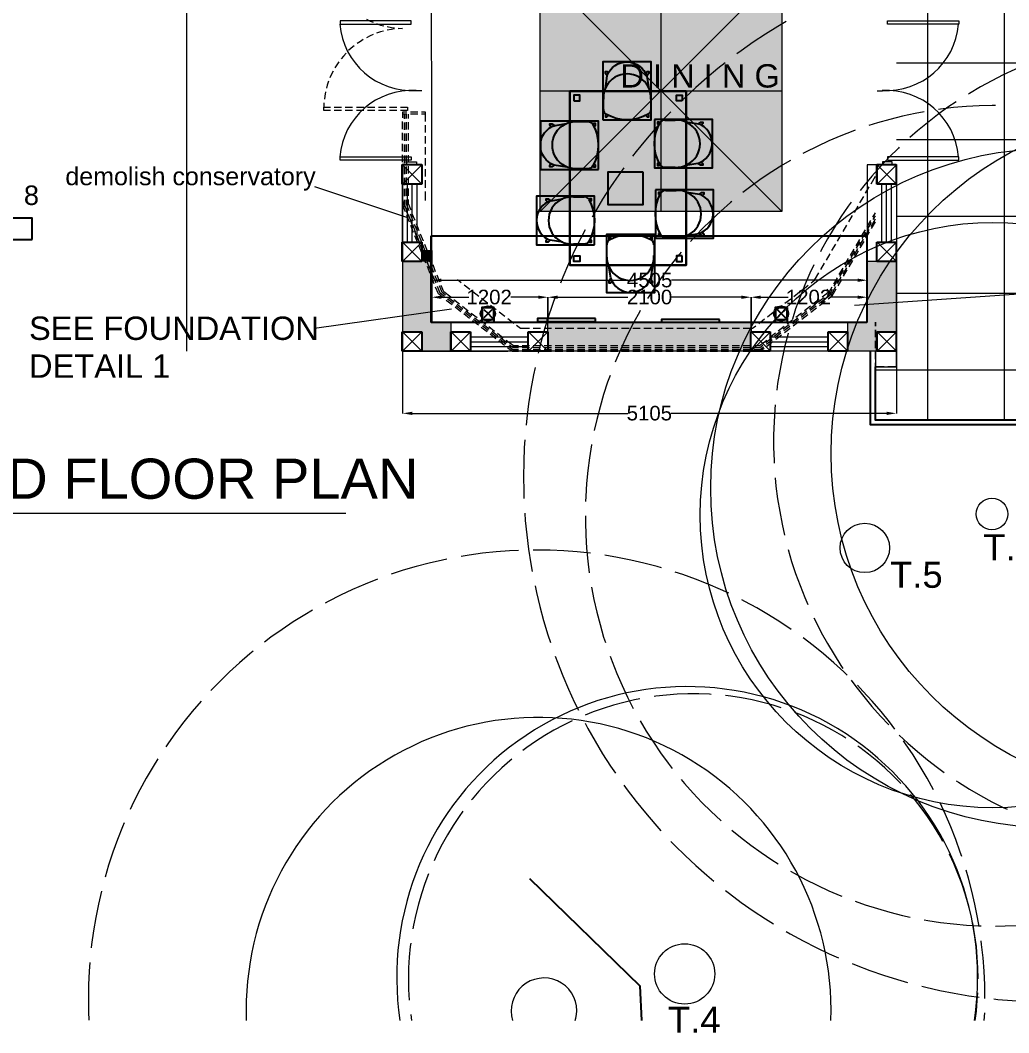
# Model space of a CAD drawing. Header units: millimetres. Extents: x -5841 to 140562, y 1006 to 102310.
# Drawn here: x 93730 to 103951, y 1542 to 12008 of the extents above; entities that cross this region are included whole.
import ezdxf

# ---------------------------------------------------------------- set-up
doc = ezdxf.new("R2010")
doc.units = ezdxf.units.MM
doc.header["$LTSCALE"] = 10
for name, color, linetype in [('PDF18_0', 7, 'Continuous'), ('PDF18_2d', 1, 'Continuous'), ('PDF18_L901G2', 7, 'Continuous'), ('PDF18_Text', 7, 'Continuous')]:
    doc.layers.add(name, color=color, linetype=linetype)
for name, color, linetype, true_color in [('PDF18_02_GENERAL_FEATURE', 8, 'Continuous', 0x767676), ('PDF18_F-2DFurniture-01', 251, 'Continuous', 0x545454), ('PDF18_F-Furniture-01', 11, 'Continuous', 0xdd6e8a), ('PDF18_KD - WALL - LOADBEARING', 253, 'Continuous', 0xc0ab87)]:
    doc.layers.add(name, color=color, linetype=linetype, true_color=true_color)
doc.styles.add('PDF ArialMT', font='arial.ttf')
doc.styles.add('PDF FuturaCom-Book', font='arial.ttf')
picture_1 = doc.add_image_def('image3.png', size_in_pixel=(64, 64))
picture_2 = doc.add_image_def('image9.png', size_in_pixel=(64, 64))
picture_3 = doc.add_image_def('image11.png', size_in_pixel=(64, 64))
picture_4 = doc.add_image_def('image12.png', size_in_pixel=(64, 64))
picture_5 = doc.add_image_def('image13.png', size_in_pixel=(64, 64))
picture_6 = doc.add_image_def('image14.png', size_in_pixel=(64, 64))
picture_7 = doc.add_image_def('image15.png', size_in_pixel=(64, 64))
picture_8 = doc.add_image_def('image17.png', size_in_pixel=(64, 64))
picture_9 = doc.add_image_def('image19.png', size_in_pixel=(64, 64))
picture_10 = doc.add_image_def('image21.png', size_in_pixel=(64, 64))
picture_11 = doc.add_image_def('image22.png', size_in_pixel=(283, 1420))

msp = doc.modelspace()

# ---------------------------------------------------------------- linework, layer by layer
at = {"layer": 'PDF18_0', "lineweight": 0}
for points in [[(97983.8, 8885.3), (97982.8, 14293.3)], [(95452.4, 8585.8), (95452.4, 13973.7)], [(99105.6, 10029.3), (101605.4, 12529.1)], [(99105.6, 12529.1), (101605.4, 10029.3)], [(100355.5, 10029.3), (100355.5, 12529.1)], [(97883.3, 11279.2), (97826.2, 11279.2)], [(99105.6, 11279.2), (101605.4, 11279.2)], [(102588.5, 11279.2), (102644.6, 11279.2)], [(102788.6, 10514), (102488, 10514), (102488, 8885.3), (97983.8, 8885.3), (97983.8, 10626.2)], [(97883.3, 10314), (97683.3, 10514), (97683.3, 8585.8), (97683.3, 8785.8), (97883.3, 8585.8), (98770.2, 8585.8)], [(102588.5, 10314), (102788.6, 10514), (102788.6, 8785.8), (102588.5, 8585.8), (102588.5, 8785.8), (102788.6, 8585.8), (97683.3, 8585.8), (97883.3, 8585.8), (97883.3, 8785.8), (97683.3, 8785.8)], [(97883.3, 9513.9), (97683.3, 9714), (97683.3, 10314), (97883.3, 10514)], [(97726.7, 10514), (97726.7, 10543.7), (97826.2, 10543.7), (97826.2, 10514)], [(102788.6, 10314), (102588.5, 10514)], [(102745.2, 10514), (102745.2, 10543.7), (102644.6, 10543.7), (102644.6, 10514)], [(97736.2, 9965.8), (96776.3, 10287.6)], [(97733, 9714), (97733, 10314)], [(97783.8, 9714), (97783.8, 10314)], [(97833.6, 9714), (97833.6, 10314)], [(102638.3, 9714), (102638.3, 10314)], [(102688, 9714), (102688, 10314)], [(102737.8, 9714), (102737.8, 10314)], [(97883.3, 9714), (97683.3, 9513.9)], [(102588.5, 9714), (102788.6, 9513.9), (102488, 9513.9)], [(102588.5, 9513.9), (102788.6, 9714)], [(97872.7, 9626.1), (97983.8, 9626.1), (97983.8, 8885.3), (98488.7, 8885.3)], [(102572.7, 8426), (102788.6, 8426), (102788.6, 9587), (102788.6, 8585.8), (97923.5, 8585.8)], [(102488, 8885.3), (102488, 9621.9)], [(102354.6, 9064.2), (104905.2, 9238.8)], [(98188.1, 9021.8), (96771, 8822.9)], [(98386, 8585.8), (98186, 8785.8), (98186, 8889.5)], [(98986.1, 8585.8), (99186.1, 8785.8), (99186.1, 8885.3)], [(102285.9, 8785.8), (102285.9, 8885.3)], [(97683.3, 8585.8), (97883.3, 8785.8)], [(98186, 8585.8), (98386, 8785.8)], [(98386, 8735), (98986.1, 8735)], [(99186.1, 8585.8), (98986.1, 8785.8)], [(101485.8, 8585.8), (101285.8, 8785.8)], [(101285.8, 8585.8), (101485.8, 8785.8)], [(101485.8, 8735), (102085.8, 8735)], [(102085.8, 8585.8), (102285.9, 8785.8), (102285.9, 8585.8), (102085.8, 8785.8)], [(98145.8, 8585.8), (98745.8, 8585.8)], [(98386, 8685.3), (98986.1, 8685.3)], [(98386, 8635.6), (98986.1, 8635.6)], [(101485.8, 8685.3), (102085.8, 8685.3)], [(101485.8, 8635.6), (102085.8, 8635.6)], [(88033.6, 6911.6), (97095.9, 6911.6)]]:
    msp.add_lwpolyline(points, dxfattribs=at)
for points in [[(99105.6, 12529.1), (101605.4, 12529.1), (101605.4, 10029.3), (99105.6, 10029.3)], [(97773.2, 12001), (97037.7, 12001), (97037.7, 11966), (97773.2, 11966)], [(102698.6, 12001), (103434.1, 12001), (103434.1, 11966), (102698.6, 11966)], [(97773.2, 10560.6), (97037.7, 10560.6), (97037.7, 10595.5), (97773.2, 10595.5)], [(102698.6, 10560.6), (103434.1, 10560.6), (103434.1, 10595.5), (102698.6, 10595.5)], [(97683.3, 10314), (97683.3, 10514), (97883.3, 10514), (97883.3, 10314)], [(102788.6, 10314), (102788.6, 10514), (102588.5, 10514), (102588.5, 10314)], [(97883.3, 9714), (97683.3, 9714), (97683.3, 9513.9), (97883.3, 9513.9)], [(102588.5, 9714), (102788.6, 9714), (102788.6, 9513.9), (102588.5, 9513.9)], [(98386, 8585.8), (98386, 8785.8), (98186, 8785.8), (98186, 8585.8)], [(98986.1, 8585.8), (98986.1, 8785.8), (99186.1, 8785.8), (99186.1, 8585.8)], [(101285.8, 8585.8), (101285.8, 8785.8), (101485.8, 8785.8), (101485.8, 8585.8)], [(102085.8, 8585.8), (102085.8, 8785.8), (102285.9, 8785.8), (102285.9, 8585.8)], [(102788.6, 8585.8), (102788.6, 8785.8), (102588.5, 8785.8), (102588.5, 8585.8)], [(102788.6, 8585.8), (102788.6, 8785.8), (102588.5, 8785.8), (102588.5, 8585.8)], [(102572.7, 8426), (102788.6, 8426), (102788.6, 8585.8), (102572.7, 8585.8)]]:
    msp.add_lwpolyline(points, close=True, dxfattribs=at)
at = {"layer": 'PDF18_0', "color": 252, "lineweight": 0, "true_color": 0x939598}
for points in [[(97309.7, 12019), (97346.7, 11999.9), (97378.5, 11987.2)], [(97414.5, 11973.5), (97454.7, 11958.6), (97487.5, 11950.2)], [(97524.5, 11941.7), (97567.9, 11933.2), (97599.7, 11929)], [(97378.5, 11859.2), (97346.7, 11845.4), (97309.7, 11826.3)], [(97486.4, 11895.1), (97454.7, 11886.7), (97414.5, 11872.9)], [(97598.6, 11917.4), (97567.9, 11913.1), (97523.5, 11904.7)], [(97636.7, 11925.8), (97683.3, 11922.7), (97636.7, 11920.5)], [(97182.7, 11743.8), (97153.1, 11720.5), (97124.5, 11694.1)], [(97276.9, 11808.4), (97246.2, 11789.3), (97212.3, 11767.1)], [(97098, 11666.5), (97071.6, 11638), (97048.3, 11609.4)], [(97025, 11578.7), (97001.7, 11545.9), (96983.7, 11515.2)], [(96964.7, 11482.4), (96945.6, 11444.3), (96931.9, 11412.6)], [(96918.1, 11377.6), (96904.4, 11336.4), (96895.9, 11304.6)], [(96886.4, 11267.6), (96877.9, 11224.2), (96874.7, 11192.4)], [(96870.5, 11155.4), (96868.4, 11108.8)], [(96938.2, 11073.9), (96868.4, 11073.9), (96868.4, 11108.8), (96938.2, 11108.8)], [(96976.3, 11108.8), (97052.5, 11108.8)], [(97090.6, 11108.8), (97166.8, 11108.8)], [(97204.9, 11108.8), (97281.1, 11108.8)], [(97319.2, 11108.8), (97395.4, 11108.8)], [(97433.5, 11108.8), (97509.7, 11108.8)], [(97547.8, 11108.8), (97624, 11108.8)], [(97662.1, 11108.8), (97733, 11108.8), (97733, 11073.9), (97662.1, 11073.9)], [(97052.5, 11073.9), (96976.3, 11073.9)], [(97166.8, 11073.9), (97090.6, 11073.9)], [(97281.1, 11073.9), (97204.9, 11073.9)], [(97395.4, 11073.9), (97319.2, 11073.9)], [(97509.7, 11073.9), (97433.5, 11073.9)], [(97624, 11073.9), (97547.8, 11073.9)], [(97725.6, 11058), (97683.3, 11058), (97683.3, 10997.7)], [(97725.6, 11037.9), (97683.3, 11037.9)], [(97723.5, 10991.3), (97723.5, 11037.9)], [(97743.6, 10993.5), (97743.6, 11037.9)], [(97839.9, 11058), (97763.7, 11058)], [(97839.9, 11037.9), (97763.7, 11037.9)], [(97921.4, 10962.8), (97921.4, 11058), (97878, 11058)], [(97921.4, 11037.9), (97878, 11037.9)], [(97683.3, 10883.4), (97683.3, 10959.6)], [(97723.5, 10877), (97723.5, 10953.2)], [(97743.6, 10879.2), (97743.6, 10955.4)], [(97921.4, 10848.5), (97921.4, 10924.7)], [(97683.3, 10769.1), (97683.3, 10845.3)], [(97723.5, 10762.8), (97723.5, 10838.9)], [(97743.6, 10764.9), (97743.6, 10841.1)], [(97921.4, 10734.2), (97921.4, 10810.4)], [(97683.3, 10654.8), (97683.3, 10731)], [(97723.5, 10648.5), (97723.5, 10724.7)], [(97743.6, 10650.6), (97743.6, 10726.8)], [(97921.4, 10619.9), (97921.4, 10696.1)], [(97683.3, 10540.5), (97683.3, 10616.7)], [(97723.5, 10534.2), (97723.5, 10610.4)], [(97743.6, 10536.3), (97743.6, 10612.5)], [(97921.4, 10505.6), (97921.4, 10581.8)], [(97683.3, 10426.2), (97683.3, 10502.4)], [(97723.5, 10419.9), (97723.5, 10496.1)], [(97743.6, 10422), (97743.6, 10498.2)], [(97921.4, 10391.3), (97921.4, 10467.5)], [(97683.3, 10311.9), (97683.3, 10388.1)], [(97723.5, 10305.6), (97723.5, 10381.8)], [(97743.6, 10307.7), (97743.6, 10383.9)], [(102528.2, 10317.2), (102572.7, 10394.5)], [(97683.3, 10197.6), (97683.3, 10273.8)], [(97723.5, 10191.3), (97723.5, 10267.5)], [(97743.6, 10193.4), (97743.6, 10269.6)], [(97921.4, 10277), (97921.4, 10353.2)], [(102470, 10218.8), (102508.1, 10284.4)], [(97711.9, 10027.2), (97683.3, 10098.1), (97683.3, 10159.5)], [(97750, 10038.9), (97723.5, 10105.5), (97723.5, 10153.2)], [(97770.1, 10044.2), (97743.6, 10109.8), (97743.6, 10155.3)], [(97921.4, 10144.7), (97921.4, 10238.9)], [(102411.8, 10120.4), (102451, 10186)], [(97710.8, 10071.7), (97681.2, 10144.7)], [(97730.9, 10032.5), (97703.4, 10102.4)], [(102354.6, 10021.9), (102392.7, 10087.6)], [(97753.1, 9965.8), (97724.6, 10035.7)], [(97754.2, 9921.4), (97725.6, 9991.2)], [(97773.2, 9926.7), (97745.7, 9997.6)], [(97793.3, 9932), (97764.8, 10002.9)], [(97812.4, 9938.3), (97783.8, 10008.2)], [(102296.4, 9923.5), (102335.6, 9989.1)], [(102527.2, 9876.9), (102572.7, 9955.3)], [(102545.1, 9971.1), (102572.7, 10018.8)], [(102550.4, 9948.9), (102572.7, 9987)], [(97795.5, 9859), (97766.9, 9929.9)], [(97797.6, 9814.5), (97769, 9885.4)], [(97816.6, 9820.9), (97788.1, 9891.8)], [(97835.7, 9826.1), (97807.1, 9897.1)], [(97854.7, 9831.4), (97826.2, 9902.3)], [(102238.2, 9824), (102277.4, 9890.7)], [(102429.8, 9774.3), (102467.9, 9839.9)], [(102468.9, 9778.5), (102507, 9844.1)], [(102486.9, 9872.7), (102526.1, 9938.3)], [(102492.2, 9850.5), (102531.4, 9916.1)], [(102532.4, 9854.7), (102572.7, 9924.6)], [(97838.9, 9753.1), (97810.3, 9824)], [(97839.9, 9708.7), (97811.3, 9779.6)], [(97859, 9715), (97830.4, 9784.9)], [(97878, 9720.3), (97849.4, 9791.2)], [(97898.1, 9725.6), (97869.5, 9796.5)], [(102181.1, 9725.6), (102219.2, 9791.2)], [(102371.6, 9675.9), (102410.7, 9741.5)], [(102410.7, 9680.1), (102449.9, 9745.7)], [(102435.1, 9752.1), (102473.2, 9817.7)], [(102474.2, 9755.2), (102512.3, 9821.9)], [(97881.2, 9647.3), (97852.6, 9718.2)], [(97882.2, 9602.8), (97853.7, 9673.8)], [(97901.3, 9608.1), (97873.8, 9679)], [(97921.4, 9614.5), (97892.8, 9685.4)], [(97940.5, 9619.8), (97911.9, 9690.7)], [(102122.9, 9627.2), (102162, 9692.8)], [(102314.4, 9577.4), (102352.5, 9643.1)], [(102353.6, 9580.6), (102391.7, 9647.3)], [(102376.9, 9652.6), (102416, 9718.2)], [(102416, 9656.8), (102455.2, 9722.4)], [(97923.5, 9541.5), (97894.9, 9612.4)], [(97924.6, 9497), (97897.1, 9567.9)], [(97944.7, 9502.3), (97916.1, 9573.2)], [(97963.7, 9508.7), (97935.2, 9578.5)], [(97982.8, 9513.9), (97954.2, 9584.9)], [(102065.7, 9528.8), (102103.8, 9594.4)], [(102256.2, 9478), (102294.3, 9544.6)], [(102295.4, 9482.2), (102334.5, 9547.8)], [(102300.7, 9460), (102339.8, 9525.6)], [(102319.7, 9554.2), (102357.8, 9619.8)], [(102358.9, 9558.4), (102397, 9624)], [(97966.9, 9435.6), (97938.3, 9505.5)], [(97968, 9391.2), (97939.4, 9461)], [(97987, 9396.5), (97958.4, 9467.4)], [(98006.1, 9401.8), (97977.5, 9472.7)], [(98025.1, 9408.1), (97997.6, 9478)], [(102007.5, 9430.3), (102045.6, 9496)], [(102198, 9379.5), (102237.2, 9445.2)], [(102203.3, 9357.3), (102242.5, 9422.9)], [(102238.2, 9383.8), (102276.3, 9449.4)], [(102243.5, 9361.6), (102281.6, 9427.2)], [(102261.5, 9455.7), (102299.6, 9521.4)], [(98010.3, 9326.6), (97980.7, 9399.7)], [(98010.3, 9284.3), (97981.7, 9355.2)], [(98029.3, 9290.6), (98000.8, 9361.6)], [(98048.4, 9295.9), (98020.9, 9366.8)], [(98068.5, 9301.2), (98039.9, 9372.1)], [(98249.5, 9326.6), (98289.7, 9295.9)], [(101908, 9292.8), (101943, 9320.3), (101988.5, 9397.5)], [(102140.9, 9281.1), (102179, 9346.7)], [(102146.2, 9258.9), (102184.3, 9324.5)], [(102180, 9285.4), (102218.1, 9351)], [(102185.3, 9263.1), (102223.4, 9328.7)], [(98105.5, 9138.2), (98053.7, 9178.5), (98024.1, 9249.4)], [(98116.1, 9152), (98071.7, 9185.9), (98044.2, 9254.7)], [(98126.7, 9165.8), (98090.7, 9193.3), (98063.2, 9261)], [(98181.7, 9144.6), (98108.7, 9200.7), (98082.3, 9266.3)], [(98319.3, 9272.7), (98379.6, 9227.1)], [(101817, 9222.9), (101877.4, 9269.5)], [(102120.8, 9248.3), (102093.2, 9200.7), (102020.2, 9144.6)], [(102084.8, 9128.7), (102125, 9160.5), (102072.1, 9228.2)], [(102126.1, 9226.1), (102103.8, 9186.9), (102072.1, 9162.6)], [(102161, 9252.5), (102114.4, 9173.2), (102078.4, 9145.7)], [(102125, 9160.5), (102166.3, 9230.3)], [(98135.2, 9115), (98195.5, 9068.4)], [(98145.8, 9128.7), (98206.1, 9082.2)], [(98156.3, 9142.5), (98216.7, 9095.9)], [(98212.4, 9121.3), (98272.8, 9074.8)], [(98410.3, 9203.9), (98470.7, 9157.3)], [(98500.3, 9134), (98560.6, 9087.5)], [(101636.1, 9083.2), (101696.4, 9129.8)], [(101727.1, 9153.1), (101787.4, 9199.6)], [(101989.5, 9121.3), (101929.2, 9074.8)], [(102041.4, 9139.3), (101981.1, 9092.7)], [(102047.7, 9122.4), (101987.4, 9075.8)], [(98226.2, 9045.1), (98286.5, 8998.6)], [(98236.8, 9058.9), (98297.1, 9012.3)], [(98247.4, 9072.6), (98307.7, 9026.1)], [(98302.4, 9051.5), (98362.7, 9004.9)], [(98337.3, 9002.8), (98397.6, 8956.2)], [(98591.3, 9064.2), (98651.6, 9017.6)], [(101546.1, 9013.4), (101606.4, 9059.9)], [(101899.6, 9051.5), (101839.3, 9004.9)], [(101951.4, 9069.5), (101891.1, 9022.9)], [(101957.8, 9052.5), (101897.5, 9006)], [(101903.8, 8989), (101964.1, 9035.6)], [(101993.8, 9058.9), (102054.1, 9105.4)], [(98316.2, 8975.3), (98376.5, 8928.7)], [(98326.7, 8989), (98387.1, 8942.5)], [(98393.4, 8981.6), (98453.7, 8935.1)], [(98407.2, 8905.4), (98467.5, 8858.9)], [(98417.7, 8919.2), (98478.1, 8872.6)], [(98428.3, 8932.9), (98488.7, 8886.4)], [(98483.4, 8911.8), (98543.7, 8865.2)], [(98681.3, 8994.3), (98741.6, 8947.8)], [(98772.3, 8924.5), (98832.6, 8877.9)], [(101365.1, 8873.7), (101425.5, 8920.2)], [(101455.1, 8943.5), (101515.4, 8990.1)], [(101718.6, 8911.8), (101658.3, 8865.2)], [(101770.5, 8929.8), (101710.1, 8883.2)], [(101776.8, 8912.8), (101716.5, 8866.3)], [(101808.6, 8981.6), (101748.2, 8935.1)], [(101860.4, 8999.6), (101800.1, 8953)], [(101866.8, 8982.7), (101806.4, 8936.1)], [(101812.8, 8919.2), (101873.1, 8965.7)], [(98497.1, 8835.6), (98557.4, 8789)], [(98507.7, 8849.3), (98568, 8802.8)], [(98518.3, 8863.1), (98578.6, 8816.5)], [(98574.4, 8841.9), (98634.7, 8795.4)], [(98608.2, 8793.2), (98668.6, 8746.7)], [(98862.2, 8854.6), (98902.5, 8823.9), (98995.6, 8823.9)], [(99033.7, 8823.9), (99109.9, 8823.9)], [(99148, 8823.9), (99224.2, 8823.9)], [(99262.3, 8823.9), (99338.5, 8823.9)], [(99376.6, 8823.9), (99452.8, 8823.9)], [(99490.9, 8823.9), (99567.1, 8823.9)], [(99605.2, 8823.9), (99681.4, 8823.9)], [(99719.5, 8823.9), (99795.7, 8823.9)], [(99833.8, 8823.9), (99910, 8823.9)], [(99948.1, 8823.9), (100024.3, 8823.9)], [(100062.4, 8823.9), (100138.6, 8823.9)], [(100176.7, 8823.9), (100252.9, 8823.9)], [(100291, 8823.9), (100367.1, 8823.9)], [(100405.2, 8823.9), (100481.4, 8823.9)], [(100519.5, 8823.9), (100595.7, 8823.9)], [(100633.8, 8823.9), (100710, 8823.9)], [(100748.1, 8823.9), (100824.3, 8823.9)], [(100862.4, 8823.9), (100938.6, 8823.9)], [(100976.7, 8823.9), (101052.9, 8823.9)], [(101091, 8823.9), (101167.2, 8823.9)], [(101205.3, 8823.9), (101299.5, 8823.9), (101334.4, 8850.4)], [(101627.6, 8841.9), (101567.3, 8795.4)], [(101679.4, 8859.9), (101619.1, 8813.3)], [(101685.8, 8843), (101625.5, 8796.4)], [(101631.8, 8779.5), (101692.1, 8826)], [(101722.8, 8849.3), (101783.2, 8895.9)], [(98588.1, 8765.7), (98648.5, 8719.2)], [(98598.7, 8779.5), (98659, 8732.9)], [(98664.3, 8772.1), (98724.7, 8725.5)], [(98678.1, 8695.9), (98738.4, 8649.3)], [(98688.7, 8709.6), (98749, 8663.1)], [(98699.3, 8723.4), (98759.6, 8676.8)], [(98755.3, 8702.2), (98828.4, 8645.1), (98881.3, 8645.1)], [(101319.6, 8645.1), (101373.6, 8645.1), (101447.7, 8702.2)], [(101498.5, 8720.2), (101438.2, 8673.7)], [(101504.8, 8703.3), (101444.5, 8656.7)], [(101537.6, 8772.1), (101477.3, 8725.5)], [(101589.5, 8790.1), (101529.2, 8743.5)], [(101595.8, 8773.1), (101535.5, 8726.6)], [(101541.9, 8709.6), (101602.2, 8756.2)], [(98769.1, 8626), (98821, 8585.8), (98881.3, 8585.8)], [(98779.7, 8639.8), (98823.1, 8605.9), (98881.3, 8605.9)], [(98789.2, 8653.5), (98825.2, 8626), (98881.3, 8626)], [(98919.4, 8645.1), (98995.6, 8645.1)], [(98919.4, 8626), (98995.6, 8626)], [(98919.4, 8605.9), (98995.6, 8605.9)], [(98919.4, 8585.8), (98995.6, 8585.8)], [(99033.7, 8645.1), (99109.9, 8645.1)], [(99033.7, 8626), (99109.9, 8626)], [(99033.7, 8605.9), (99109.9, 8605.9)], [(99033.7, 8585.8), (99109.9, 8585.8)], [(99148, 8645.1), (99224.2, 8645.1)], [(99148, 8626), (99224.2, 8626)], [(99148, 8605.9), (99224.2, 8605.9)], [(99148, 8585.8), (99224.2, 8585.8)], [(99262.3, 8645.1), (99338.5, 8645.1)], [(99262.3, 8626), (99338.5, 8626)], [(99262.3, 8605.9), (99338.5, 8605.9)], [(99262.3, 8585.8), (99338.5, 8585.8)], [(99376.6, 8645.1), (99452.8, 8645.1)], [(99376.6, 8626), (99452.8, 8626)], [(99376.6, 8605.9), (99452.8, 8605.9)], [(99376.6, 8585.8), (99452.8, 8585.8)], [(99490.9, 8645.1), (99567.1, 8645.1)], [(99490.9, 8626), (99567.1, 8626)], [(99490.9, 8605.9), (99567.1, 8605.9)], [(99490.9, 8585.8), (99567.1, 8585.8)], [(99605.2, 8645.1), (99681.4, 8645.1)], [(99605.2, 8626), (99681.4, 8626)], [(99605.2, 8605.9), (99681.4, 8605.9)], [(99605.2, 8585.8), (99681.4, 8585.8)], [(99719.5, 8645.1), (99795.7, 8645.1)], [(99719.5, 8626), (99795.7, 8626)], [(99719.5, 8605.9), (99795.7, 8605.9)], [(99719.5, 8585.8), (99795.7, 8585.8)], [(99833.8, 8645.1), (99910, 8645.1)], [(99833.8, 8626), (99910, 8626)], [(99833.8, 8605.9), (99910, 8605.9)], [(99833.8, 8585.8), (99910, 8585.8)], [(99948.1, 8645.1), (100024.3, 8645.1)], [(99948.1, 8626), (100024.3, 8626)], [(99948.1, 8605.9), (100024.3, 8605.9)], [(99948.1, 8585.8), (100024.3, 8585.8)], [(100062.4, 8645.1), (100138.6, 8645.1)], [(100062.4, 8626), (100138.6, 8626)], [(100062.4, 8605.9), (100138.6, 8605.9)], [(100062.4, 8585.8), (100138.6, 8585.8)], [(100176.7, 8645.1), (100252.9, 8645.1)], [(100176.7, 8626), (100252.9, 8626)], [(100176.7, 8605.9), (100252.9, 8605.9)], [(100176.7, 8585.8), (100252.9, 8585.8)], [(100291, 8645.1), (100367.1, 8645.1)], [(100291, 8626), (100367.1, 8626)], [(100291, 8605.9), (100367.1, 8605.9)], [(100291, 8585.8), (100367.1, 8585.8)], [(100405.2, 8645.1), (100481.4, 8645.1)], [(100405.2, 8626), (100481.4, 8626)], [(100405.2, 8605.9), (100481.4, 8605.9)], [(100405.2, 8585.8), (100481.4, 8585.8)], [(100519.5, 8645.1), (100595.7, 8645.1)], [(100519.5, 8626), (100595.7, 8626)], [(100519.5, 8605.9), (100595.7, 8605.9)], [(100519.5, 8585.8), (100595.7, 8585.8)], [(100633.8, 8645.1), (100710, 8645.1)], [(100633.8, 8626), (100710, 8626)], [(100633.8, 8605.9), (100710, 8605.9)], [(100633.8, 8585.8), (100710, 8585.8)], [(100748.1, 8645.1), (100824.3, 8645.1)], [(100748.1, 8626), (100824.3, 8626)], [(100748.1, 8605.9), (100824.3, 8605.9)], [(100748.1, 8585.8), (100824.3, 8585.8)], [(100862.4, 8645.1), (100938.6, 8645.1)], [(100862.4, 8626), (100938.6, 8626)], [(100862.4, 8605.9), (100938.6, 8605.9)], [(100862.4, 8585.8), (100938.6, 8585.8)], [(100976.7, 8645.1), (101052.9, 8645.1)], [(100976.7, 8626), (101052.9, 8626)], [(100976.7, 8605.9), (101052.9, 8605.9)], [(100976.7, 8585.8), (101052.9, 8585.8)], [(101091, 8645.1), (101167.2, 8645.1)], [(101091, 8626), (101167.2, 8626)], [(101091, 8605.9), (101167.2, 8605.9)], [(101091, 8585.8), (101167.2, 8585.8)], [(101205.3, 8645.1), (101281.5, 8645.1)], [(101205.3, 8626), (101281.5, 8626)], [(101205.3, 8605.9), (101281.5, 8605.9)], [(101205.3, 8585.8), (101281.5, 8585.8)], [(101319.6, 8626), (101376.8, 8626), (101408.5, 8650.4)], [(101319.6, 8605.9), (101378.9, 8605.9), (101414.9, 8633.4)], [(101319.6, 8585.8), (101381, 8585.8), (101421.2, 8616.5)], [(101450.9, 8639.8), (101511.2, 8686.4)]]:
    msp.add_lwpolyline(points, dxfattribs=at)
at = {"layer": 'PDF18_0', "color": 6, "lineweight": 0}
for points in [[(101648.8, 11993.6), (101562, 11942.8), (101433.9, 11863.4), (101308, 11779.8), (101184.2, 11693), (101140.8, 11661.3)], [(101020.1, 11569.2), (100943.9, 11509.9), (100828.6, 11412.6), (100715.3, 11313.1), (100605.3, 11210.4), (100564, 11170.2)], [(104070.2, 11521.6), (104015.1, 11497.2), (103894.5, 11442.2), (103776, 11381.9), (103659.5, 11319.4), (103544.2, 11251.7), (103533.6, 11245.3)], [(103406.6, 11163.8), (103321.9, 11107.8), (103214, 11029.4), (103109.2, 10949), (103006.6, 10864.3), (102928.3, 10796.6)], [(103813, 11125.7), (103780.2, 11126.8), (103645.8, 11123.6), (103512.4, 11116.2), (103379.1, 11104.6), (103245.7, 11088.7), (103223.5, 11084.5)], [(100457.1, 11062.3), (100392.5, 10995.6), (100291, 10883.4), (100193.6, 10769.1), (100098.3, 10651.6), (100061.3, 10604)], [(103076.4, 11061.2), (102982.2, 11044.3), (102851, 11015.7), (102720.8, 10982.9), (102592.8, 10946.9), (102502.8, 10918.3)], [(102363.1, 10870.7), (102338.8, 10862.2), (102213.9, 10813.5), (102090.1, 10760.6), (101969.4, 10704.5), (101849.8, 10644.2), (101822.3, 10629.4)], [(102817.1, 10695), (102809.7, 10686.6), (102715.5, 10593.4), (102623.5, 10497.1), (102535.6, 10397.6), (102451, 10296), (102412.9, 10247.4)], [(99970.3, 10482.3), (99918.4, 10409.3), (99832.7, 10284.4), (99751.2, 10157.4), (99674, 10028.3), (99642.2, 9973.3)], [(101693.2, 10557.4), (101616, 10513), (101502.7, 10442.1), (101391.6, 10366.9), (101282.6, 10288.6), (101202.2, 10227.2)], [(101086.8, 10134.1), (101073, 10122.5), (100972.5, 10034.6), (100874.1, 9942.6), (100778.8, 9848.4), (100687.8, 9751), (100661.4, 9722.4)], [(102321.8, 10126.7), (102291.1, 10084.4), (102216, 9974.3), (102144, 9863.2), (102076.3, 9748.9), (102011.8, 9632.5), (102003.3, 9614.5)], [(99569.2, 9839.9), (99529, 9763.7), (99462.3, 9628.2), (99398.8, 9490.7), (99339.5, 9352), (99315.2, 9289.6)], [(100565.1, 9611.3), (100513.2, 9547.8), (100430.6, 9443), (100351.3, 9335.1), (100276.1, 9224), (100216.9, 9131.9)], [(101935.6, 9480.1), (101895.3, 9394.4), (101842.4, 9272.7), (101792.7, 9149.9), (101747.2, 9025), (101713.3, 8919.2)], [(99261.2, 9147.8), (99232.6, 9069.5), (99185, 8926.6), (99141.6, 8781.6), (99102.5, 8635.6), (99086.6, 8567.8)], [(100140.7, 9006), (100135.4, 8996.4), (100069.8, 8879), (100009.4, 8760.4), (99952.3, 8638.7), (99898.3, 8516), (99881.4, 8473.6)], [(101669.9, 8774.2), (101668.9, 8771), (101636.1, 8643), (101607.5, 8512.8), (101582.1, 8382.6), (101560.9, 8251.4), (101552.5, 8182.6)], [(99052.7, 8419.7), (99035.8, 8341.3), (99009.3, 8193.2), (98986.1, 8044), (98967, 7893.7), (98959.6, 7820.7)], [(99828.5, 8335), (99803.1, 8266.2), (99761.8, 8138.1), (99724.8, 8010.1), (99690.9, 7879.9), (99665.5, 7766.7)], [(101536.6, 8032.3), (101532.3, 7987.9), (101523.9, 7855.6), (101519.6, 7722.2), (101519.6, 7589.9), (101523.9, 7457.7), (101524.9, 7429.1)], [(98946.9, 7669.3), (98941.6, 7593.1), (98935.3, 7441.8), (98933.1, 7291.5), (98935.3, 7140.2), (98938.4, 7062.9)], [(99636.9, 7621.7), (99635.9, 7618.5), (99614.7, 7486.2), (99598.8, 7352.9), (99586.1, 7219.5), (99577.7, 7086.2), (99575.5, 7033.3)], [(101536.6, 7278.8), (101544, 7193.1), (101560.9, 7060.8), (101582.1, 6929.6), (101607.5, 6799.4), (101632.9, 6684)], [(98946.9, 6911.6), (98952.2, 6838.5), (98967, 6688.3), (98986.1, 6539), (99009.3, 6389.8), (99023.1, 6310.5)], [(99573.4, 6885.1), (99573.4, 6818.4), (99577.7, 6685.1), (99586.1, 6550.7), (99598.8, 6417.3), (99613.6, 6294.6)], [(98882.3, 6527.4), (98789.2, 6523.2), (98649.5, 6512.6), (98510.9, 6497.8), (98372.2, 6478.7), (98288.6, 6465)], [(99627.4, 6497.8), (99488.8, 6512.6), (99349.1, 6523.2), (99209.4, 6529.5), (99069.7, 6531.6), (99031.6, 6530.6)], [(101669.9, 6536.9), (101705.9, 6414.2), (101747.2, 6288.2), (101792.7, 6163.3), (101842.4, 6039.5), (101873.1, 5968.6)], [(98141.5, 6437.5), (98096, 6427.9), (97959.5, 6397.2), (97825.1, 6361.3), (97690.7, 6322.1), (97565.8, 6280.8)], [(100358.7, 6348.6), (100314.2, 6361.3), (100178.8, 6397.2), (100042.2, 6427.9), (99904.7, 6455.4), (99775.6, 6477.7)], [(101056.1, 6084), (100971.4, 6123.1), (100842.3, 6179.2), (100712.2, 6230), (100580.9, 6277.6), (100500.5, 6304.1)], [(97425.1, 6230), (97295.9, 6179.2), (97166.8, 6123.1), (97039.8, 6063.9), (96915, 6000.4), (96882.1, 5982.4)], [(99052.7, 6162.3), (99067.5, 6093.5), (99102.5, 5946.4), (99141.6, 5801.4), (99185, 5656.4), (99211.5, 5577)], [(99636.9, 6148.5), (99661.3, 6021.5), (99690.9, 5890.3), (99724.8, 5761.2), (99761.8, 5632.1), (99780.8, 5574.9)], [(101701.7, 5711.5), (101585.3, 5788.7), (101466.7, 5862.8), (101346.1, 5933.7), (101223.3, 6000.4), (101189.5, 6017.3)], [(96752, 5910.4), (96671.5, 5862.8), (96553, 5788.7), (96436.6, 5711.5), (96322.3, 5630), (96255.6, 5579.2)], [(101935.6, 5832.1), (101951.4, 5798.2), (102011.8, 5679.7), (102076.3, 5564.3), (102144, 5450.1), (102216, 5337.9), (102236.1, 5308.2)], [(102279.5, 5239.4), (102245.6, 5271.2), (102143, 5366.4), (102036.1, 5457.5), (101927.1, 5545.3), (101823.4, 5624.7)], [(96138.2, 5486), (96102.2, 5457.5), (95995.3, 5366.4), (95892.6, 5271.2), (95792.1, 5173.8), (95701.1, 5079.6)], [(99261.2, 5434.2), (99284.5, 5370.7), (99339.5, 5231), (99398.8, 5092.3), (99462.3, 4954.8), (99500.4, 4876.4)], [(99828.5, 5434.2), (99848.6, 5379.1), (99898.3, 5254.3), (99952.3, 5131.5), (100009.4, 5010.9), (100068.7, 4893.4)], [(102322.9, 5185.5), (102369.5, 5120.9), (102451, 5017.2), (102535.6, 4914.5), (102623.5, 4815.1), (102711.3, 4724.1)], [(102773.7, 4680.7), (102717.6, 4754.7), (102629.8, 4863.7), (102538.8, 4970.6), (102443.5, 5073.3), (102385.3, 5133.6)], [(100874.1, 5039.4), (100856.1, 5040.5), (100745, 5044.7), (100633.8, 5044.7), (100521.7, 5040.5), (100410.5, 5032), (100300.5, 5019.3), (100283.5, 5017.2)], [(101599, 4900.8), (101514.4, 4927.2), (101406.4, 4956.9), (101297.4, 4982.3), (101188.4, 5003.4), (101078.3, 5019.3), (101021.2, 5026.7)], [(95599.5, 4969.6), (95508.5, 4863.7), (95420.6, 4754.7), (95336, 4643.6), (95254.5, 4529.3), (95234.4, 4498.6)], [(100137.5, 4992.9), (100080.3, 4982.3), (99971.3, 4956.9), (99864.5, 4927.2), (99757.6, 4894.4), (99652.8, 4857.4), (99570.2, 4824.6)], [(102266.8, 4586.5), (102225.5, 4612.9), (102129.2, 4669), (102030.8, 4721.9), (101931.3, 4770.6), (101828.7, 4816.1), (101738.7, 4852.1)], [(99434.8, 4765.3), (99346.9, 4721.9), (99248.5, 4669), (99152.2, 4612.9), (99058, 4552.6), (98967, 4489.1), (98927.9, 4460.5)], [(99570.2, 4742), (99599.9, 4686), (99674, 4554.7), (99751.2, 4425.6), (99832.7, 4297.6), (99883.5, 4223.5)], [(100140.7, 4764.3), (100203.1, 4659.5), (100276.1, 4546.3), (100351.3, 4436.2), (100430.6, 4328.2), (100471.9, 4274.3)], [(102818.2, 4617.2), (102906, 4535.7), (103006.6, 4447.8), (103109.2, 4363.2), (103214, 4282.7), (103282.8, 4233)], [(102836.2, 4116.6), (102829.8, 4122.9), (102752.6, 4202.3), (102671.1, 4278.5), (102587.5, 4352.6), (102500.7, 4422.4), (102411.8, 4489.1), (102389.6, 4503.9)], [(103172.7, 4051), (103106, 4173.7), (103035.1, 4294.4), (102961.1, 4412.9), (102883.8, 4529.3), (102861.6, 4560)], [(95151.8, 4373.8), (95103.1, 4294.4), (95032.2, 4173.7), (94965.6, 4051), (94902.1, 3926.1), (94866.1, 3848.8)], [(98811.4, 4369.5), (98791.3, 4352.6), (98707.7, 4278.5), (98626.2, 4202.3), (98547.9, 4122.9), (98472.8, 4040.4), (98400.8, 3954.7), (98396.6, 3948.3)], [(99971.3, 4099.7), (100006.3, 4051), (100098.3, 3931.4), (100193.6, 3813.9), (100291, 3699.6), (100354.4, 3629.8)], [(100565.1, 4158.9), (100597.9, 4119.8), (100687.8, 4019.2), (100778.8, 3921.9), (100874.1, 3827.7), (100972.5, 3736.7), (100976.7, 3733.5)], [(103407.7, 4147.3), (103432, 4131.4), (103544.2, 4060.5), (103659.5, 3993.8), (103776, 3930.3), (103894.5, 3871.1), (103933.6, 3853.1)], [(103270.1, 3518.6), (103230.9, 3588.5), (103172.7, 3683.7), (103110.3, 3776.9), (103045.7, 3866.8), (102976.9, 3954.7), (102934.6, 4005.5)], [(103464.8, 3364.1), (103450, 3408.6), (103402.4, 3539.8), (103351.6, 3670), (103295.5, 3799.1), (103240.5, 3917.6)], [(98306.6, 3830.8), (98267.5, 3776.9), (98206.1, 3683.7), (98147.9, 3588.5), (98092.8, 3491.1), (98042, 3392.7), (98008.2, 3319.7)], [(94805.7, 3712.3), (94786.7, 3670), (94735.9, 3539.8), (94688.3, 3408.6), (94643.8, 3275.2), (94606.8, 3149.3)], [(101087.9, 3636.1), (101176.8, 3564.1), (101282.6, 3481.6), (101391.6, 3404.3), (101502.7, 3329.2), (101567.3, 3289)], [(100458.2, 3518.6), (100497.3, 3478.4), (100605.3, 3372.6), (100715.3, 3268.9), (100828.6, 3169.4), (100902.7, 3107)], [(103542.1, 2832.9), (103531.5, 2871), (103500.8, 2978.9), (103464.8, 3083.7), (103425.7, 3188.5), (103383.3, 3291.1), (103337.8, 3387.4)], [(97950, 3184.2), (97912.9, 3083.7), (97878, 2978.9), (97846.3, 2871), (97819.8, 2763), (97796.5, 2654), (97789.1, 2614.8)], [(101694.3, 3212.8), (101731.3, 3190.6), (101849.8, 3126), (101969.4, 3066.7), (102090.1, 3009.6), (102213.9, 2957.7), (102225.5, 2953.5)], [(103643.7, 2640.2), (103627.8, 2732.3), (103600.3, 2869.9), (103569.6, 3006.4), (103533.6, 3140.8), (103510.3, 3222.3)], [(94568.7, 3005.4), (94538, 2869.9), (94510.5, 2732.3), (94487.2, 2593.7), (94468.1, 2455), (94463.9, 2418)], [(101021.2, 3011.7), (101062.5, 2980), (101184.2, 2888.9), (101308, 2802.2), (101433.9, 2719.6), (101519.6, 2666.7)], [(102364.2, 2900.6), (102464.7, 2864.6), (102592.8, 2824.4), (102720.8, 2787.4), (102851, 2754.5), (102932.5, 2737.6)], [(103077.5, 2709), (103113.5, 2702.7), (103245.7, 2682.6), (103379.1, 2666.7), (103512.4, 2655.1), (103645.8, 2647.7), (103665.9, 2647.7)], [(103634.1, 2100.5), (103632, 2211.6), (103625.7, 2322.8), (103616.1, 2433.9), (103601.3, 2543.9), (103582.3, 2654), (103574.9, 2687.9)], [(103814.1, 2644.5), (103913.5, 2645.5), (104047.9, 2650.8), (104181.3, 2660.4), (104314.6, 2674.1), (104404.6, 2685.8)], [(101649.8, 2588.4), (101692.1, 2564), (101824.4, 2491), (101958.8, 2422.2), (102095.4, 2357.7), (102190.6, 2315.3)], [(97766.9, 2468.8), (97762.7, 2433.9), (97752.1, 2322.8), (97745.7, 2211.6), (97743.6, 2100.5), (97745.7, 1988.3), (97752.1, 1877.2)], [(103704, 1896.3), (103701.9, 2037), (103695.5, 2176.7), (103684.9, 2316.4), (103670.1, 2455), (103664.8, 2492.1)], [(94450.2, 2268.8), (94442.7, 2176.7), (94436.4, 2037), (94434.3, 1896.3), (94436.4, 1756.6), (94440.6, 1671.9)], [(102330.3, 2257.1), (102372.6, 2239.1), (102514.5, 2186.2), (102657.3, 2136.5), (102801.3, 2091), (102903.9, 2061.4)], [(103051, 2022.2), (103092.3, 2011.6), (103239.4, 1978.8), (103387.6, 1949.2), (103536.8, 1924.8), (103645.8, 1909)], [(103602.4, 1669.8), (103616.1, 1766.1), (103625.7, 1877.2), (103631, 1953.4)], [(103797.1, 1891), (103836.3, 1886.7), (103986.6, 1874), (104136.8, 1865.6), (104288.2, 1861.3), (104402.5, 1861.3)], [(97767.9, 1730.1), (97775.4, 1669.8)], [(103697.6, 1669.8), (103701.9, 1748.1)]]:
    msp.add_lwpolyline(points, dxfattribs=at)
at = {"layer": 'PDF18_0', "color": 252, "lineweight": 0, "true_color": 0x939598}
for points in [[(97703.4, 11037.9), (97703.4, 10989.2)], [(97703.4, 10951.1), (97703.4, 10874.9)], [(97703.4, 10836.8), (97703.4, 10760.6)], [(97703.4, 10722.5), (97703.4, 10646.3)], [(97703.4, 10608.2), (97703.4, 10532)], [(97703.4, 10493.9), (97703.4, 10417.7)], [(97703.4, 10379.6), (97703.4, 10303.4)], [(97703.4, 10265.3), (97703.4, 10189.1)], [(97703.4, 10151), (97703.4, 10102.4)], [(102572.7, 8885.3), (102572.7, 8846.2)], [(102572.7, 8808.1), (102572.7, 8731.9)], [(102572.7, 8693.8), (102572.7, 8617.6)], [(102572.7, 8579.5), (102572.7, 8503.3)], [(102572.7, 8465.2), (102572.7, 8426), (102661.6, 8426), (102572.7, 8426)], [(102788.6, 8426), (102699.7, 8426)]]:
    msp.add_lwpolyline(points, close=True, dxfattribs=at)
at = {"layer": 'PDF18_0', "color": 1, "lineweight": 0}
for points in [[(97983.8, 9251.5), (97983.8, 9320.3)], [(98083.3, 9320.3), (100008.4, 9320.3)], [(102388.5, 9320.3), (100463.5, 9320.3)], [(102488, 9251.5), (102488, 9320.3)], [(97983.8, 8885.3), (97983.8, 9144.6)], [(98083.3, 9144.6), (98368, 9144.6)], [(99085.5, 9144.6), (98800.9, 9144.6)], [(99285.6, 9144.6), (100010.5, 9144.6)], [(101185.2, 9144.6), (100460.3, 9144.6)], [(101385.2, 9144.6), (101671, 9144.6)], [(102388.5, 9144.6), (102102.8, 9144.6)], [(102488, 8885.3), (102488, 9144.6)], [(97683.3, 8585.8), (97683.3, 7944.5)], [(102788.6, 8585.8), (102788.6, 7944.5)], [(97783.8, 7944.5), (100011.6, 7944.5)], [(102688, 7944.5), (100460.3, 7944.5)]]:
    msp.add_lwpolyline(points, dxfattribs=at)
for points in [[(99186.1, 9144.6), (99186.1, 8885.3)], [(101285.8, 9144.6), (101285.8, 8785.8)]]:
    msp.add_lwpolyline(points, close=True, dxfattribs=at)
at = {"layer": 'PDF18_0', "lineweight": 25}
for points in [[(107788, 7824.9), (102522.9, 7824.9), (102522.9, 8426), (102522.9, 8585.8)], [(107738.3, 8585.8), (107738.3, 7874.6), (102572.7, 7874.6), (102572.7, 8426)]]:
    msp.add_lwpolyline(points, dxfattribs=at)
at = {"layer": 'PDF18_0', "color": 3, "lineweight": 0}
for points in [[(103596, 1669.8), (103609.8, 1779.8), (103620.4, 1892), (103626.7, 2004.2), (103628.8, 2116.4, 1.077621), (97655.8, 1669.8)], [(102111.2, 1669.8), (102113.4, 1777.7, 1.0178697), (96067.2, 1669.8)], [(99468.6, 1669.8), (99475, 1694.1), (99481.3, 1731.2), (99483.5, 1769.3, 1.1610741), (98821, 1669.8)]]:
    msp.add_lwpolyline(points, format="xyb", dxfattribs=at)
for centre, radius in [((105653.3, 7528.4), 3539.5), ((104376.9, 7171.7), 3507.8), ((103786.4, 6892.3), 3025.2), ((103776.9, 6903.9), 163.5), ((102462.4, 6553.6), 255.6), ((100599.7, 2149.8), 311.7)]:
    msp.add_circle(centre, radius, dxfattribs=at)
at = {"layer": 'PDF18_0', "lineweight": 0}
for centre, start, end in [((97777.1, 12026.3), 184.56482, 273.56506), ((102688.9, 12026.3), 266.43494, 355.43518), ((97777.1, 10537.2), 86.43494, 175.43518), ((102688.9, 10537.2), 4.56482, 93.56506)]:
    msp.add_arc(centre, 744.5, start, end, dxfattribs=at)
at = {"layer": 'PDF18_0', "color": 1, "transparency": 33554559}
for points in [[(98083.3, 9337.2), (98083.3, 9303.3), (97983.8, 9320.3)], [(102388.5, 9337.2), (102388.5, 9303.3), (102488, 9320.3)], [(98083.3, 9161.5), (98083.3, 9127.7), (97983.8, 9144.6)], [(99085.5, 9161.5), (99085.5, 9127.7), (99186.1, 9144.6)], [(99285.6, 9161.5), (99285.6, 9127.7), (99186.1, 9144.6)], [(101185.2, 9161.5), (101185.2, 9127.7), (101285.8, 9144.6)], [(101385.2, 9161.5), (101385.2, 9127.7), (101285.8, 9144.6)], [(102388.5, 9161.5), (102388.5, 9127.7), (102488, 9144.6)], [(97783.8, 7961.4), (97783.8, 7927.5), (97683.3, 7944.5)], [(102688, 7961.4), (102688, 7927.5), (102788.6, 7944.5)]]:
    msp.add_solid(points, dxfattribs=at)
at = {"layer": 'PDF18_02_GENERAL_FEATURE', "lineweight": 25}
msp.add_lwpolyline([(98994.5, 3134.5), (100135.4, 2025.4), (100152.3, 1669.8)], dxfattribs=at)
at = {"layer": 'PDF18_2d', "lineweight": 25}
for points in [[(98626.2, 9035.6), (98506.6, 9035.6), (98506.6, 8916), (98626.2, 8916)], [(101659.3, 9035.6), (101538.7, 9035.6), (101538.7, 8916), (101659.3, 8916)]]:
    msp.add_lwpolyline(points, close=True, dxfattribs=at)
for points in [[(98524.6, 9017.6), (98567, 8975.3), (98609.3, 9017.6)], [(101556.7, 9017.6), (101599, 8975.3), (101641.3, 9017.6)], [(98609.3, 8932.9), (98567, 8975.3), (98524.6, 8932.9)], [(101641.3, 8932.9), (101599, 8975.3), (101556.7, 8932.9)]]:
    msp.add_lwpolyline(points, dxfattribs=at)
for centre in [(98564.5, 8976.2), (101596.7, 8976.2)]:
    msp.add_circle(centre, 74.6, dxfattribs=at)
at = {"layer": 'PDF18_F-2DFurniture-01', "lineweight": 25}
for points in [[(99799, 11435.3, -0.3191873), (100007.1, 11577.6, -0.3189449), (100209.5, 11426.3), (100229.6, 11303.5)], [(100249.3, 11193.8, 0.2759819), (100130.9, 11418.5, 0.2797173), (99878.5, 11418.5, 0.2759819), (99760, 11193.8)], [(100248.6, 11193.5), (100248.6, 11085.5, -0.2479223), (100223, 11037.3, -0.2685389), (99786.2, 11037.3)], [(99250.1, 10511, -0.3191832), (99107.8, 10719.1, -0.3189367), (99259.1, 10921.5), (99381.9, 10941.6)], [(99599.9, 10471.7), (99491.9, 10471.7, -0.2759878), (99266.9, 10590.5, -0.2797235), (99266.9, 10842.9, -0.2759878), (99491.6, 10961.4)], [(99491.9, 10960.7), (99599.9, 10960.7, -0.2479092), (99648.1, 10935.1, -0.2685353), (99648.1, 10498.3, -0.2479092), (99599.3, 10472.8)], [(100392.3, 10975.9, 0.2479344), (100343.5, 10950.4, 0.2685412), (100343.5, 10513.6, 0.2479344), (100392.3, 10488)], [(100500, 10487.3, 0.2759855), (100724.7, 10605.8, 0.2797181), (100724.7, 10858.2, 0.2759855), (100500, 10976.6)], [(100733, 10527.5, 0.3189455), (100883.8, 10729.6, 0.3191869), (100741.5, 10937.7)], [(99451.4, 10182.5, 0.2759878), (99226.7, 10064, 0.2797235), (99226.7, 9811.6, 0.2759878), (99451.4, 9693.1)], [(99607.9, 10156.3, -0.2685353), (99607.9, 9719.4, -0.2479092), (99559.7, 9693.9), (99451.7, 9693.9)], [(100401.9, 10248.8, 0.2479344), (100353, 10223.4, 0.2685412), (100353, 9786.5, 0.2479344), (100401.9, 9761)], [(100510.6, 9760.2, 0.2759855), (100735.3, 9878.7, 0.2797181), (100735.3, 10131.1, 0.2759855), (100510.6, 10249.6)], [(100742.5, 9799.4, 0.3189455), (100893.3, 10001.5, 0.3191869), (100751.1, 10209.5)], [(99218.4, 10143.3, 0.3189367), (99067.6, 9941.2, 0.3191832), (99209.8, 9733.2)], [(99793, 9577.6, 0.2759855), (99911.5, 9352.8, 0.2797181), (100163.9, 9352.8, 0.2759855), (100282.4, 9577.6)], [(99833.3, 9345.6, 0.3189455), (100035.3, 9194.8, 0.3191869), (100243.4, 9337)]]:
    msp.add_lwpolyline(points, format="xyb", dxfattribs=at)
for points in [[(99779.8, 11303.5), (99799.9, 11434.8), (99781.9, 11458.1), (99781.9, 11479.2), (99796.7, 11479.2), (99811.5, 11461.2)], [(100195.7, 11459.1), (100212.6, 11479.2), (100227.5, 11479.2), (100227.5, 11458.1), (100208.4, 11431.6)], [(99760.7, 11085.5), (99760.7, 11193.5)], [(99788.3, 11035.8), (99780.8, 11028.4), (99780.8, 11008.3), (99795.7, 11008.3), (99812.6, 11022)], [(100196.8, 11022), (100213.7, 11008.3), (100228.5, 11008.3), (100228.5, 11028.4), (100221.1, 11035.8)], [(99226.3, 10907.7), (99207.2, 10923.6), (99207.2, 10938.4), (99227.4, 10938.4), (99253.8, 10919.4)], [(99663.4, 10907.7), (99677.1, 10924.7), (99677.1, 10939.5), (99657, 10939.5), (99650.7, 10933.1)], [(100343.9, 10948), (100337.5, 10955.4), (100317.4, 10955.4), (100317.4, 10939.5), (100331.2, 10923.6)], [(100394.7, 10975.5), (100502.6, 10975.5)], [(100611.6, 10956.4), (100743.9, 10936.3), (100767.2, 10954.3), (100787.3, 10954.3), (100787.3, 10939.5), (100770.4, 10924.7)], [(99382.9, 10490.8), (99250.6, 10510.9), (99227.4, 10493.9), (99207.2, 10492.9), (99207.2, 10508.8), (99224.2, 10522.5)], [(99650.7, 10499.2), (99657, 10491.8), (99677.1, 10491.8), (99677.1, 10507.7), (99663.4, 10524.6)], [(100331.2, 10539.4), (100317.4, 10522.5), (100317.4, 10507.7), (100337.5, 10507.7), (100343.9, 10515.1)], [(100502.6, 10486.5), (100394.7, 10486.5)], [(100735.4, 10526.7), (100612.7, 10506.6)], [(100768.2, 10540.5), (100787.3, 10523.6), (100787.3, 10508.8), (100767.2, 10508.8), (100740.7, 10527.8)], [(99186.1, 10128.8), (99166, 10145.8), (99166, 10160.6), (99187.1, 10160.6), (99213.6, 10141.5)], [(99218.9, 10142.6), (99341.6, 10162.7)], [(99451.7, 10181.7), (99559.7, 10181.7)], [(99623.2, 10129.9), (99636.9, 10146.8), (99636.9, 10161.6), (99616.8, 10161.6), (99609.4, 10154.2)], [(100354.4, 10220.9), (100347, 10227.2), (100328, 10227.2), (100328, 10212.4), (100340.7, 10195.5)], [(100404.2, 10248.4), (100513.2, 10248.4)], [(100622.2, 10229.4), (100753.4, 10209.3), (100777.8, 10226.2), (100797.9, 10226.2), (100797.9, 10211.4), (100780.9, 10196.6)], [(99341.6, 9712.9), (99210.4, 9733), (99187.1, 9715), (99166, 9715), (99166, 9729.8), (99184, 9744.7)], [(99609.4, 9721.4), (99616.8, 9714), (99636.9, 9714), (99636.9, 9728.8), (99623.2, 9745.7)], [(99848.6, 9747.8), (99831.6, 9761.6), (99816.8, 9761.6), (99816.8, 9741.5), (99823.2, 9735.1)], [(100257.1, 9735.1), (100264.5, 9741.5), (100264.5, 9761.6), (100248.6, 9761.6), (100231.7, 9747.8)], [(100340.7, 9812.4), (100328, 9795.5), (100328, 9779.6), (100347, 9779.6), (100354.4, 9787)], [(100513.2, 9759.5), (100404.2, 9759.5)], [(100745, 9798.6), (100622.2, 9778.5)], [(100777.8, 9812.4), (100797.9, 9796.5), (100797.9, 9780.6), (100777.8, 9781.7), (100750.3, 9800.7)], [(99795.7, 9576.4), (99795.7, 9685.4)], [(100284.6, 9685.4), (100284.6, 9576.4)], [(99834.8, 9344.6), (99814.7, 9467.4)], [(100265.6, 9467.4), (100245.4, 9336.2), (100262.4, 9311.8), (100263.4, 9291.7), (100247.6, 9291.7), (100233.8, 9308.6)], [(99848.6, 9310.8), (99832.7, 9291.7), (99817.9, 9291.7), (99817.9, 9311.8), (99836.9, 9339.3)]]:
    msp.add_lwpolyline(points, dxfattribs=at)
for points in [[(100613.7, 11275), (100613.7, 9474.8), (99413.6, 9474.8), (99413.6, 11275)], [(99453.8, 11174.4), (99514.2, 11174.4), (99514.2, 11234.8), (99453.8, 11234.8)], [(100573.5, 11174.4), (100514.3, 11174.4), (100514.3, 11234.8), (100573.5, 11234.8)], [(99453.8, 9574.3), (99514.2, 9574.3), (99514.2, 9515), (99453.8, 9515)], [(100573.5, 9574.3), (100514.3, 9574.3), (100514.3, 9515), (100573.5, 9515)]]:
    msp.add_lwpolyline(points, close=True, dxfattribs=at)
for centre, radius, start, end in [((99818.7, 11085.9), 59, 179.76924, 235.46583), ((99559.3, 10123.8), 59, 34.53558, 90.22935), ((99852.8, 9686.5), 59, 124.53242, 180.23163), ((100037.7, 9356.6), 436.1, 59.93672, 120.06328), ((100222.6, 9686.5), 59, 359.76837, 55.46758)]:
    msp.add_arc(centre, radius, start, end, dxfattribs=at)
at = {"layer": 'PDF18_F-Furniture-01', "lineweight": 25}
for points in [[(99754.4, 10977.6), (100255, 10977.6), (100255, 11577.6), (99754.4, 11577.6)], [(99413.6, 11275), (99413.6, 9474.8), (100613.7, 9474.8), (100613.7, 11275)], [(99707.8, 10466.4), (99707.8, 10965.9), (99107.8, 10965.9), (99107.8, 10466.4)], [(100286.7, 10981.8), (100286.7, 10481.2), (100886.8, 10481.2), (100886.8, 10981.8)], [(100170.3, 10438.9), (99805.2, 10438.9), (99805.2, 10102.4), (100170.3, 10102.4)], [(99667.6, 9687.5), (99667.6, 10188.1), (99067.5, 10188.1), (99067.5, 9687.5)], [(100297.3, 10253.7), (100297.3, 9754.2), (100896.3, 9754.2), (100896.3, 10253.7)], [(100289.9, 9792.3), (99790.4, 9792.3), (99790.4, 9192.2), (100289.9, 9192.2)], [(98630.5, 9037.7), (98503.5, 9037.7), (98503.5, 8885.3), (98630.5, 8885.3)], [(101662.5, 9037.7), (101535.5, 9037.7), (101535.5, 8885.3), (101662.5, 8885.3)], [(99679.2, 8923.4), (99079.2, 8923.4), (99079.2, 8893.8), (99679.2, 8893.8)], [(100960.9, 8916), (100360.8, 8916), (100360.8, 8885.3), (100960.9, 8885.3)]]:
    msp.add_lwpolyline(points, close=True, dxfattribs=at)
msp.add_lwpolyline([(99179.7, 8924.5), (99179.7, 8894.8)], dxfattribs=at)
at = {"layer": 'PDF18_KD - WALL - LOADBEARING', "color": 251, "lineweight": 0, "true_color": 0x636466}
for points in [[(103908.2, 7874.6), (103908.2, 22008.3)], [(103114.5, 7874.6), (103114.5, 13589.5)], [(102788.6, 11569.2), (107738.3, 11569.2)], [(102788.6, 10775.4), (107738.3, 10775.4)], [(102788.6, 9981.7), (107738.3, 9981.7)], [(102788.6, 9188), (107738.3, 9188)], [(102572.7, 8394.3), (107738.3, 8394.3)]]:
    msp.add_lwpolyline(points, dxfattribs=at)
at = {"layer": 'PDF18_KD - WALL - LOADBEARING', "color": 151, "true_color": 0x8accf5, "transparency": 33554559}
for points in [[(101605.4, 12529.1), (99105.6, 12529.1), (101605.4, 10029.3)], [(99105.6, 12529.1), (101605.4, 10029.3), (99105.6, 10029.3)]]:
    msp.add_solid(points, dxfattribs=at)
at = {"layer": 'PDF18_KD - WALL - LOADBEARING', "color": 30, "true_color": 0xf26722, "transparency": 33554559}
for points in [[(97983.8, 9624), (97883.3, 9624), (97983.8, 9511.8)], [(97883.3, 9624), (97983.8, 9511.8), (97883.3, 9511.8)], [(97916.1, 9626.1), (97961.6, 9512.9), (97983.8, 9512.9)], [(97916.1, 9626.1), (97937.3, 9626.1), (97983.8, 9512.9)], [(97937.3, 9626.1), (97983.8, 9626.1), (97983.8, 9512.9)], [(97983.8, 9511.8), (97683.3, 9511.8), (97983.8, 8883.2)], [(97683.3, 9511.8), (97983.8, 8883.2), (97683.3, 8883.2)], [(97961.6, 9512.9), (97983.8, 9512.9), (97983.8, 9458.9)], [(102788.6, 9513.9), (102488, 9513.9), (102788.6, 8885.3)], [(102488, 9513.9), (102788.6, 8885.3), (102488, 8885.3)], [(98186, 8883.2), (97683.3, 8883.2), (98186, 8783.7)], [(97683.3, 8883.2), (98186, 8783.7), (97683.3, 8783.7)], [(98186, 8883.2), (97983.8, 8883.2), (97983.8, 8883.2)], [(101285.8, 8890.6), (99186.1, 8890.6), (101285.8, 8583.7)], [(99186.1, 8890.6), (101285.8, 8583.7), (99186.1, 8583.7)], [(102000.1, 8885.3), (102010.7, 8885.3), (101996.9, 8874.7)], [(102788.6, 8885.3), (102282.7, 8885.3), (102788.6, 8785.8)], [(102282.7, 8885.3), (102788.6, 8785.8), (102282.7, 8785.8)], [(98186, 8783.7), (97883.3, 8783.7), (98186, 8583.7)], [(97883.3, 8783.7), (98186, 8583.7), (97883.3, 8583.7)], [(102588.5, 8785.8), (102282.7, 8785.8), (102588.5, 8585.8)], [(102282.7, 8785.8), (102588.5, 8585.8), (102282.7, 8585.8)]]:
    msp.add_solid(points, dxfattribs=at)
at = {"layer": 'PDF18_L901G2', "lineweight": 25}
msp.add_lwpolyline([(93852.2, 9742.5), (93852.2, 9961.6), (85852.5, 9961.6), (85852.5, 9742.5)], close=True, dxfattribs=at)

# ---------------------------------------------------------------- texts
at = {"layer": 'PDF18_Text', "attachment_point": 4}
for s, insert, char_height, style in [('D I N I N G', (99935.6, 11431.3), 241.401, 'PDF ArialMT'), ('demolish conservatory', (94196.1, 10367.3), 185.205, 'PDF ArialMT'), ('8', (93767.5, 10197.4), 201.2, 'PDF ArialMT'), ('SEE FOUNDATION', (93820.4, 8822.5), 241.401, 'PDF ArialMT'), ('DETAIL 1', (93820.4, 8433), 241.4, 'PDF ArialMT'), ('PROPOSED GROUND FLOOR PLAN', (87991, 7266.1), 414.984, 'PDF FuturaCom-Book')]:
    msp.add_mtext(s, dxfattribs=dict(at, insert=insert, char_height=char_height, style=style))
at = {"layer": 'PDF18_Text', "color": 1, "char_height": 150.88, "attachment_point": 4, "style": 'PDF ArialMT'}
for s, insert in [('4505', (100003.3, 9321.5)), ('1202', (98343.8, 9145.8)), ('2100', (100002.3, 9145.8)), ('1202', (101645.9, 9145.8)), ('5105', (100000.1, 7945.6))]:
    msp.add_mtext(s, dxfattribs=dict(at, insert=insert))
at = {"layer": 'PDF18_Text', "color": 114, "true_color": 0x136734, "char_height": 269.74, "attachment_point": 4, "style": 'PDF FuturaCom-Book'}
for s, insert in [('T.6', (103687.4, 6557.7)), ('T.5', (102723.3, 6274)), ('T.4', (100426.6, 1676.6))]:
    msp.add_mtext(s, dxfattribs=dict(at, insert=insert))

# ---------------------------------------------------------------- pictures from other files: only their frames are drawn
at = {"layer": 'PDF18_KD - WALL - LOADBEARING', "color": 40, "true_color": 0xf8d731}
image = msp.add_image(picture_1, insert=(97881.3, 10314.5), size_in_units=(201.1, 201.1), rotation=90, dxfattribs=at)
image.dxf.flags = 15
image = msp.add_image(picture_8, insert=(102786.8, 10314.5), size_in_units=(201.1, 201.1), rotation=90, dxfattribs=at)
image.dxf.flags = 15
image = msp.add_image(picture_11, insert=(102484.1, 8882.5), size_in_units=(898.5, 4506.5), rotation=90, dxfattribs=at)
image.dxf.flags = 15
image = msp.add_image(picture_7, insert=(97881.3, 9514.4), size_in_units=(201.1, 201.1), rotation=90, dxfattribs=at)
image.dxf.flags = 15
image = msp.add_image(picture_9, insert=(102786.8, 9514.4), size_in_units=(201.1, 201.1), rotation=90, dxfattribs=at)
image.dxf.flags = 15
image = msp.add_image(picture_4, insert=(97881.3, 8586.2), size_in_units=(201.1, 201.1), rotation=90, dxfattribs=at)
image.dxf.flags = 15
image = msp.add_image(picture_3, insert=(98384, 8586.2), size_in_units=(201.1, 201.1), rotation=90, dxfattribs=at)
image.dxf.flags = 15
image = msp.add_image(picture_10, insert=(99184.1, 8586.2), size_in_units=(201.1, 201.1), rotation=90, dxfattribs=at)
image.dxf.flags = 15
image = msp.add_image(picture_6, insert=(101483.9, 8586.2), size_in_units=(201.1, 201.1), rotation=90, dxfattribs=at)
image.dxf.flags = 15
image = msp.add_image(picture_5, insert=(102284.1, 8586.2), size_in_units=(201.1, 201.1), rotation=90, dxfattribs=at)
image.dxf.flags = 15
image = msp.add_image(picture_2, insert=(102786.8, 8586.2), size_in_units=(201.1, 201.1), rotation=90, dxfattribs=at)
image.dxf.flags = 15

doc.saveas('drawing.dxf')
